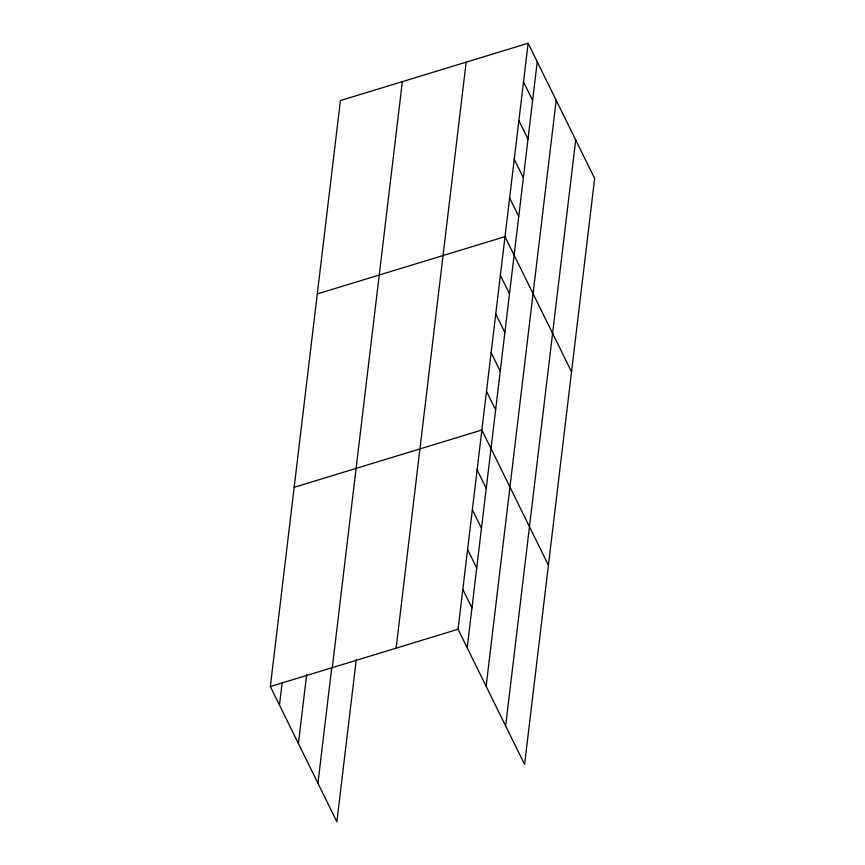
<?xml version="1.0" encoding="UTF-8"?>
<svg xmlns="http://www.w3.org/2000/svg" width="865" height="865" viewBox="0 0 865 865"><rect width="100%" height="100%" fill="white"/><g stroke="black" fill="none" stroke-linecap="round" stroke-linejoin="round"><path stroke-width="1.3" d="M356.25 659.703L336.874 821.75L270.345 686.54L340.41 100.545L528.126 43.25L594.655 178.46L524.59 764.455L458.061 629.255L528.126 43.25M279.471 705.083L282.174 682.496M298.414 743.576L306.675 674.505M317.931 783.247L331.749 667.693M332.29 667.639L402.355 81.634M396.116 648.155L466.17 62.161M467.187 647.788L537.241 61.783M486.13 686.291L556.184 100.286M505.647 725.962L575.712 139.957M317.282 293.927L504.998 236.632L571.538 371.842M294.165 487.298L481.881 430.013L548.41 565.213M270.345 686.54L458.061 629.255M523.498 81.926L532.624 100.459M518.87 120.603L527.996 139.135M514.253 159.279L523.368 177.812M509.626 197.955L518.751 216.488M500.381 275.308L509.496 293.841M495.753 313.984L504.879 332.517M491.136 352.661L500.251 371.193M486.508 391.337L495.634 409.869M477.123 469.857L486.238 488.401M472.355 509.712L481.481 528.245M467.597 549.556L476.712 568.089M462.829 589.4L471.955 607.944"/></g></svg>
